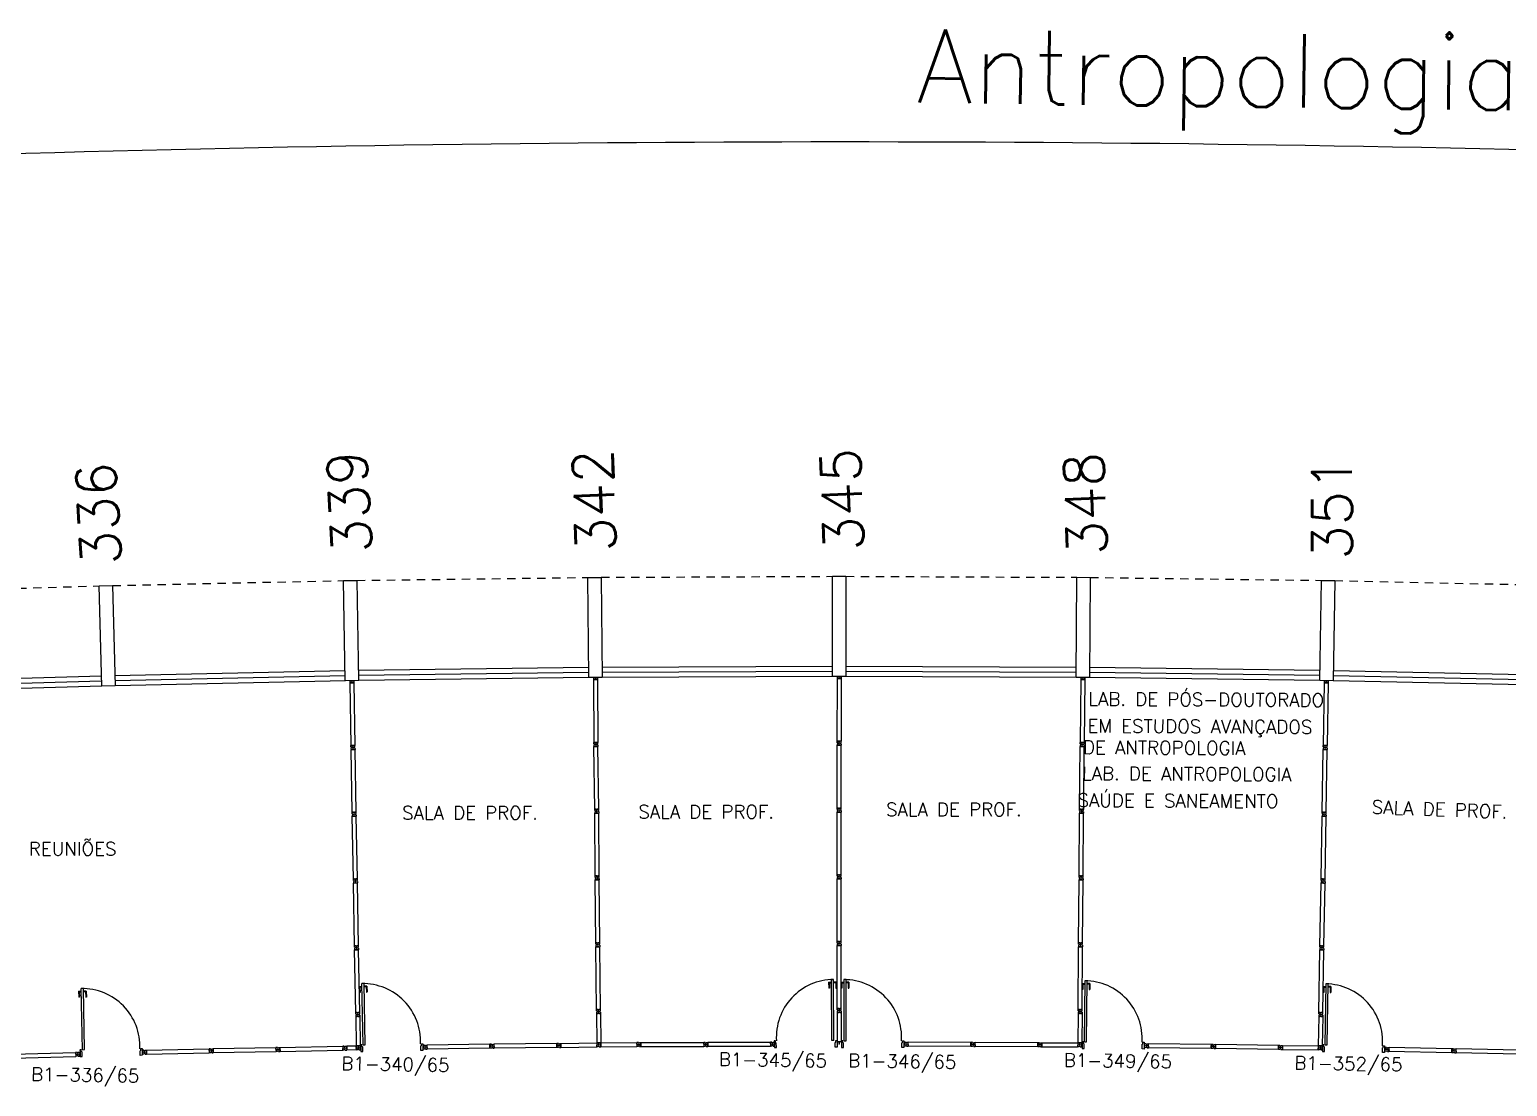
# Model space of a CAD drawing. Header units: millimetres. Extents: x 2757 to 3055, y 1102 to 1216.
# Drawn here: x 2898.93 to 2921.06, y 1199.21 to 1215.04 of the extents above; entities that cross this region are included whole.
import ezdxf

# ---------------------------------------------------------------- set-up
doc = ezdxf.new("R2010")
doc.units = ezdxf.units.MM
doc.linetypes.add('HIDDEN2', pattern=[0.1875, 0.125, -0.0625])
for name, color, linetype in [('DIV', 2, 'Continuous'), ('ESQ', 1, 'Continuous'), ('ESTR', 3, 'Continuous'), ('NOPILAR1', 2, 'Continuous'), ('PROJ', 1, 'HIDDEN2'), ('TEXTO', 2, 'Continuous'), ('TEXTO-ENDEREÇO', 2, 'Continuous'), ('USO1', 2, 'Continuous')]:
    doc.layers.add(name, color=color, linetype=linetype)
doc.styles.add('1', font='romans.shx')
doc.styles.add('NOPILAR', font='simplex.shx', dxfattribs={"height": 0.6})
doc.styles.add('UNB-100', font='simplex.shx', dxfattribs={"height": 0.2})
doc.styles.add('UNB-100-1', font='simplex.shx', dxfattribs={"height": 0.2})
doc.dimstyles.new('1-600', dxfattribs={"dimtxt": 1.1, "dimasz": 2.5, "dimexe": 2, "dimexo": 4, "dimgap": 0.2, "dimtad": 1, "dimdec": 0, "dimzin": 4, "dimdsep": 46, "dimlunit": 6, "dimtxsty": '1', "dimblk1": 'NONE', "dimblk2": 'NONE', "dimsah": 1, "dimcen": 0, "dimclrd": 2, "dimclre": 2, "dimclrt": 2, "dimadec": 0, "dimazin": 0, "dimtfac": 1, "dimtdec": 0, "dimtmove": 2, "dimatfit": 3, "dimldrblk": 'NONE', "dimfxl": 1, "dimtolj": 1, "dimtzin": 0, "dimarcsym": 0})

# ---------------------------------------------------------------- blocks, each defined once
blk = doc.blocks.new('DIVINI-SLC')
for p, q in [((-0.005, 0), (0.005, 0)), ((-0.005, 0), (0.005, 0)), ((0.008, 0.02), (0, 0.02)), ((0, 0.001), (0, 0.02)), ((0, -0.005), (0, 0.005)), ((0, -0.005), (0, 0.005)), ((0, -0.02), (0, 0.001)), ((0.008, 0.03), (0.03, 0.03)), ((0.008, 0.03), (0.008, 0.02)), ((0.02, 0.006), (0.03, 0.006)), ((0.02, 0.006), (0.02, -0.006)), ((0.02, -0.006), (0.02, 0.006)), ((0.02, 0.006), (0.03, 0.006)), ((0.02, -0.004), (0.02, 0.004)), ((0.023, 0.006), (0.027, 0.006)), ((0.03, -0.03), (0.03, 0.03)), ((0.03, 0.03), (0.03, -0.03)), ((0.03, 0.03), (0.97, 0.03)), ((0.03, 0.009), (0.03, 0.027)), ((0.03, 0.009), (0.03, 0.027)), ((0.03, -0.005), (0.03, 0.005)), ((0.03, 0.005), (0.03, -0.005)), ((0.97, 0.03), (0.97, -0.03)), ((0.98, 0.006), (0.97, 0.006)), ((0.97, 0.005), (0.97, -0.005)), ((0.98, -0.006), (0.98, 0.006)), ((0.995, 0), (1.005, 0)), ((1.005, 0), (0.995, 0)), ((1, -0.005), (1, 0.005)), ((0, -0.02), (0.008, -0.02)), ((0.008, -0.03), (0.008, -0.02)), ((0.008, -0.03), (0.03, -0.03)), ((0.02, -0.006), (0.03, -0.006)), ((0.02, -0.006), (0.03, -0.006)), ((0.023, -0.006), (0.027, -0.006)), ((0.03, -0.009), (0.03, -0.027)), ((0.03, -0.009), (0.03, -0.027)), ((0.03, -0.03), (0.03, -0.009)), ((0.03, -0.03), (0.97, -0.03)), ((0.98, -0.006), (0.97, -0.006))]:
    blk.add_line(p, q)
blk = doc.blocks.new('DIVMT-SLC')
for p, q in [((-0.03, 0.03), (-0.03, 0.006)), ((-0.008, 0.03), (-0.03, 0.03)), ((-0.0185, 0.006), (-0.03, 0.006)), ((-0.0185, -0.006), (-0.0185, 0.006)), ((-0.008, 0.03), (-0.008, 0.02)), ((-0.008, 0.02), (0.008, 0.02)), ((-0.0051, 0), (0.0051, 0)), ((0.0051, 0), (-0.0051, 0)), ((-0.0051, 0), (0.0051, 0)), ((0, -0.0051), (0, 0.0051)), ((0, 0.0051), (0, -0.0051)), ((0.008, 0.03), (0.008, 0.02)), ((0.008, 0.03), (0.03, 0.03)), ((0.0205, 0.006), (0.03, 0.006)), ((0.0205, -0.006), (0.0205, 0.006)), ((0.0205, 0.006), (0.0205, -0.006)), ((0.0205, 0.006), (0.03, 0.006)), ((0.97, 0.03), (0.03, 0.03)), ((0.03, 0.006), (0.03, 0.03)), ((0.03, -0.03), (0.03, 0.03)), ((0.03, -0.005), (0.03, 0.005)), ((0.97, -0.03), (0.97, 0.03)), ((0.97, 0.03), (0.97, 0.009)), ((0.97, 0.009), (0.97, 0.027)), ((0.9795, 0.006), (0.97, 0.006)), ((0.97, -0.005), (0.97, 0.005)), ((0.9795, 0.006), (0.9795, -0.006)), ((1.0051, 0), (0.9949, 0)), ((1, 0.0051), (1, -0.0051)), ((-0.0185, -0.006), (-0.03, -0.006)), ((-0.03, -0.03), (-0.03, -0.006)), ((-0.008, -0.03), (-0.03, -0.03)), ((-0.008, -0.03), (-0.008, -0.02)), ((-0.008, -0.02), (0.008, -0.02)), ((0.008, -0.03), (0.008, -0.02)), ((0.008, -0.03), (0.03, -0.03)), ((0.0205, -0.006), (0.03, -0.006)), ((0.0205, -0.006), (0.03, -0.006)), ((0.03, -0.006), (0.03, -0.03)), ((0.97, -0.03), (0.03, -0.03)), ((0.9795, -0.006), (0.97, -0.006)), ((0.97, -0.009), (0.97, -0.027))]:
    blk.add_line(p, q)
blk = doc.blocks.new('MDIVMT-SLC')
for p, q in [((-0.03, 0.03), (-0.03, 0.006)), ((-0.008, 0.03), (-0.03, 0.03)), ((-0.0185, 0.006), (-0.03, 0.006)), ((-0.0185, -0.006), (-0.0185, 0.006)), ((-0.008, 0.03), (-0.008, 0.02)), ((-0.008, 0.02), (0.008, 0.02)), ((-0.0051, 0), (0.0051, 0)), ((-0.0051, 0), (0.0051, 0)), ((0, -0.0051), (0, 0.0051)), ((0, -0.0051), (0, 0.0051)), ((0.008, 0.03), (0.008, 0.02)), ((0.008, 0.03), (0.03, 0.03)), ((0.0205, 0.006), (0.03, 0.006)), ((0.0205, -0.006), (0.0205, 0.006)), ((0.0205, 0.006), (0.03, 0.006)), ((0.0205, -0.006), (0.0205, 0.006)), ((0.03, 0.03), (0.03, -0.03)), ((0.03, 0.03), (0.47, 0.03)), ((0.03, 0.006), (0.03, 0.03)), ((0.03, 0.009), (0.03, 0.027)), ((0.03, 0.005), (0.03, -0.005)), ((0.47, 0.03), (0.47, -0.03)), ((0.4795, 0.006), (0.47, 0.006)), ((0.47, 0.005), (0.47, -0.005)), ((0.4795, -0.006), (0.4795, 0.006)), ((0.4949, 0), (0.5051, 0)), ((0.5051, 0), (0.4949, 0)), ((0.5, -0.0051), (0.5, 0.0051)), ((-0.0185, -0.006), (-0.03, -0.006)), ((-0.03, -0.03), (-0.03, -0.006)), ((-0.008, -0.03), (-0.03, -0.03)), ((-0.008, -0.03), (-0.008, -0.02)), ((-0.008, -0.02), (0.008, -0.02)), ((0.008, -0.03), (0.008, -0.02)), ((0.008, -0.03), (0.03, -0.03)), ((0.0205, -0.006), (0.03, -0.006)), ((0.0205, -0.006), (0.03, -0.006)), ((0.03, -0.006), (0.03, -0.03)), ((0.03, -0.03), (0.03, -0.009)), ((0.03, -0.009), (0.03, -0.027)), ((0.03, -0.03), (0.47, -0.03)), ((0.4795, -0.006), (0.47, -0.006))]:
    blk.add_line(p, q)
blk = doc.blocks.new('PILAR-SLC')
blk.add_lwpolyline([(0.2, 0), (0.2, -1.5), (0, -1.5), (0, 0)], close=True)
blk = doc.blocks.new('PDV2D-SLC')
at = {"layer": 'DIV'}
for p, q in [((0.03, 0.05), (0.06, 0.05)), ((0.03, 0.035), (0.03, 0.05)), ((0.03, -0.035), (0.03, 0.035)), ((0.06, 0.05), (0.06, -0.02)), ((0.941, 0.05), (0.941, -0.02)), ((0.971, 0.05), (0.941, 0.05)), ((0.971, 0.035), (0.971, 0.05)), ((0.971, -0.035), (0.971, 0.035)), ((0.03, -0.05), (0.03, -0.035)), ((0.05, -0.05), (0.03, -0.05)), ((0.05, -0.02), (0.06, -0.02)), ((0.05, -0.02), (0.05, -0.05)), ((0.079, -0.05), (0.109, -0.05)), ((0.079, -0.05), (0.079, -0.965)), ((0.109, -0.05), (0.109, -0.965)), ((0.951, -0.02), (0.941, -0.02)), ((0.951, -0.02), (0.951, -0.05)), ((0.951, -0.05), (0.971, -0.05)), ((0.971, -0.05), (0.971, -0.035)), ((0.109, -0.965), (0.079, -0.965))]:
    blk.add_line(p, q, dxfattribs=at)
at = {"layer": 'DIV', "color": 1}
for p, q in [((0.036, -0.925), (0.036, -0.835)), ((0.046, -0.835), (0.036, -0.835)), ((0.046, -0.915), (0.046, -0.835)), ((0.141, -0.915), (0.141, -0.835)), ((0.141, -0.835), (0.151, -0.835)), ((0.151, -0.925), (0.151, -0.835)), ((0.036, -0.925), (0.076, -0.925)), ((0.046, -0.915), (0.076, -0.915)), ((0.141, -0.915), (0.111, -0.915)), ((0.151, -0.925), (0.111, -0.925))]:
    blk.add_line(p, q, dxfattribs=at)
blk.add_arc((0.076, -0.1), 0.865, 270, 3.3214, dxfattribs=at)
blk = doc.blocks.new('PDV2E-SLC')
at = {"layer": 'DIV', "color": 1}
for p, q in [((0.023, 0.925), (0.063, 0.925)), ((0.023, 0.925), (0.023, 0.835)), ((0.033, 0.915), (0.063, 0.915)), ((0.033, 0.915), (0.033, 0.835)), ((0.138, 0.925), (0.097, 0.925)), ((0.128, 0.915), (0.097, 0.915)), ((0.128, 0.915), (0.128, 0.835)), ((0.138, 0.925), (0.138, 0.835)), ((0.033, 0.835), (0.023, 0.835)), ((0.128, 0.835), (0.137, 0.835))]:
    blk.add_line(p, q, dxfattribs=at)
at = {"layer": 'DIV'}
for p, q in [((0.065, 0.05), (0.065, 0.965)), ((0.095, 0.965), (0.065, 0.965)), ((0.095, 0.05), (0.095, 0.965)), ((0.049, 0.05), (0.029, 0.05)), ((0.029, 0.05), (0.029, 0.035)), ((0.029, 0.035), (0.029, -0.035)), ((0.049, 0.02), (0.049, 0.05)), ((0.049, 0.02), (0.059, 0.02)), ((0.059, -0.05), (0.059, 0.02)), ((0.065, 0.05), (0.095, 0.05)), ((0.928, -0.05), (0.928, 0.02)), ((0.938, 0.02), (0.928, 0.02)), ((0.938, 0.05), (0.958, 0.05)), ((0.938, 0.02), (0.938, 0.05)), ((0.958, 0.05), (0.958, 0.035)), ((0.958, 0.035), (0.958, -0.035)), ((0.029, -0.035), (0.029, -0.05)), ((0.029, -0.05), (0.059, -0.05)), ((0.958, -0.05), (0.928, -0.05)), ((0.958, -0.035), (0.958, -0.05))]:
    blk.add_line(p, q, dxfattribs=at)
at = {"layer": 'DIV', "color": 1}
blk.add_arc((0.062, 0.1), 0.865, 356.6786, 90, dxfattribs=at)
blk = doc.blocks.new('MTT-SLC')
for p, q in [((-0.008, 0.03), (-0.03, 0.03)), ((-0.03, 0.03), (-0.03, 0.006)), ((-0.0185, 0.006), (-0.03, 0.006)), ((-0.0185, -0.006), (-0.0185, 0.006)), ((-0.008, 0.03), (-0.008, 0.02)), ((-0.008, 0.02), (0.008, 0.02)), ((-0.0051, 0), (0.0051, 0)), ((0, -0.0051), (0, 0.0051)), ((0.008, 0.03), (0.03, 0.03)), ((0.008, 0.03), (0.008, 0.02)), ((0.0205, -0.006), (0.0205, 0.006)), ((0.0205, 0.006), (0.03, 0.006)), ((0.03, 0.006), (0.03, 0.03)), ((-0.03, -0.03), (-0.03, -0.006)), ((-0.0185, -0.006), (-0.03, -0.006)), ((-0.008, -0.03), (-0.03, -0.03)), ((-0.008, -0.02), (0.008, -0.02)), ((-0.008, -0.03), (-0.008, -0.02)), ((0.008, -0.03), (0.008, -0.02)), ((0.008, -0.03), (0.03, -0.03)), ((0.0205, -0.006), (0.03, -0.006)), ((0.03, -0.006), (0.03, -0.03))]:
    blk.add_line(p, q)
blk = doc.blocks.new('DIV-SLC')
for p, q in [((-0.0051, 0), (0.0051, 0)), ((0, -0.0051), (0, 0.0051)), ((0.0205, 0.006), (0.03, 0.006)), ((0.0205, -0.006), (0.0205, 0.006)), ((0.03, 0.03), (0.97, 0.03)), ((0.03, 0.03), (0.03, -0.03)), ((0.03, 0.009), (0.03, 0.027)), ((0.03, 0.005), (0.03, -0.005)), ((0.97, 0.03), (0.97, -0.03)), ((0.9795, 0.006), (0.97, 0.006)), ((0.97, 0.005), (0.97, -0.005)), ((0.9795, -0.006), (0.9795, 0.006)), ((1.0051, 0), (0.9949, 0)), ((0.9949, 0), (1.0051, 0)), ((1, -0.0051), (1, 0.0051)), ((0.0205, -0.006), (0.03, -0.006)), ((0.03, -0.03), (0.03, -0.009)), ((0.03, -0.009), (0.03, -0.027)), ((0.03, -0.03), (0.97, -0.03)), ((0.9795, -0.006), (0.97, -0.006))]:
    blk.add_line(p, q)
blk = doc.blocks.new('*D107')
at = {"layer": 'DEFPOINTS', "color": 0, "transparency": 16777216}
for p in [(2926.016, 1213.104), (2889.197, 1206.297), (2944.069, 1205.583), (2889.274, 1204.799), (2943.954, 1204.088)]:
    blk.add_point(p, dxfattribs=at)
at = {"layer": 'USO1', "color": 2, "lineweight": -2, "transparency": 16777216}
for p, q in [((2888.993, 1210.292), (2888.763, 1214.785)), ((2944.375, 1209.571), (2944.721, 1214.07))]:
    blk.add_line(p, q, dxfattribs=at)
blk.add_arc((2911.153, 776.851), 436.506, 85.60976, 92.92683, dxfattribs=at)
at = {"layer": 'USO1', "color": 2, "transparency": 16777216, "insert": (2916.74, 1214.255), "char_height": 1.1, "attachment_point": 5, "rotation": 359.2683, "style": '1'}
blk.add_mtext('\\A1;Antropologia', dxfattribs=at)
blk = doc.blocks.new('_NONE')
at = {"color": 0, "linetype": 'ByBlock'}
blk.add_circle((0, 0), 0.25, dxfattribs=at)

msp = doc.modelspace()

# ---------------------------------------------------------------- linework, layer by layer
at = {"layer": 'DIV'}
for p, q in [((2900.642, 1199.757), (2900.62, 1199.756)), ((2900.62, 1199.756), (2900.62, 1199.732)), ((2900.642, 1199.757), (2900.642, 1199.747)), ((2900.642, 1199.747), (2900.658, 1199.747)), ((2900.658, 1199.757), (2900.68, 1199.758)), ((2900.658, 1199.757), (2900.658, 1199.747)), ((2900.68, 1199.734), (2900.68, 1199.758)), ((2900.68, 1199.758), (2900.681, 1199.698)), ((2903.641, 1199.818), (2903.619, 1199.818)), ((2903.619, 1199.818), (2903.62, 1199.794)), ((2903.631, 1199.794), (2903.62, 1199.794)), ((2903.631, 1199.782), (2903.62, 1199.782)), ((2903.62, 1199.758), (2903.62, 1199.782)), ((2903.642, 1199.758), (2903.62, 1199.758)), ((2903.631, 1199.794), (2903.631, 1199.782)), ((2903.641, 1199.818), (2903.641, 1199.808)), ((2903.641, 1199.808), (2903.657, 1199.809)), ((2903.642, 1199.768), (2903.658, 1199.769)), ((2903.642, 1199.758), (2903.642, 1199.768)), ((2903.645, 1199.788), (2903.655, 1199.789)), ((2903.655, 1199.789), (2903.645, 1199.788)), ((2903.645, 1199.788), (2903.655, 1199.789)), ((2903.65, 1199.793), (2903.65, 1199.783)), ((2903.65, 1199.783), (2903.65, 1199.793)), ((2903.657, 1199.819), (2903.657, 1199.809)), ((2903.657, 1199.819), (2903.679, 1199.819)), ((2903.658, 1199.759), (2903.658, 1199.769)), ((2903.658, 1199.759), (2903.68, 1199.759)), ((2903.67, 1199.795), (2903.67, 1199.783)), ((2903.67, 1199.795), (2903.68, 1199.795)), ((2903.67, 1199.783), (2903.67, 1199.795)), ((2903.67, 1199.795), (2903.68, 1199.795)), ((2903.67, 1199.783), (2903.68, 1199.783)), ((2903.67, 1199.783), (2903.68, 1199.783)), ((2903.822, 1199.82), (2903.679, 1199.819)), ((2903.68, 1199.795), (2903.679, 1199.819)), ((2903.679, 1199.819), (2903.68, 1199.759)), ((2903.68, 1199.794), (2903.68, 1199.784)), ((2903.68, 1199.783), (2903.68, 1199.759)), ((2903.824, 1199.761), (2903.68, 1199.759)), ((2903.822, 1199.82), (2903.824, 1199.761)), ((2903.823, 1199.8), (2903.822, 1199.817)), ((2903.832, 1199.797), (2903.823, 1199.797)), ((2903.823, 1199.796), (2903.823, 1199.786)), ((2903.833, 1199.785), (2903.823, 1199.785)), ((2903.823, 1199.782), (2903.824, 1199.764)), ((2903.824, 1199.761), (2903.823, 1199.782)), ((2903.833, 1199.785), (2903.832, 1199.797)), ((2903.858, 1199.791), (2903.848, 1199.791)), ((2903.853, 1199.786), (2903.853, 1199.796)), ((2906.85, 1199.86), (2906.828, 1199.859)), ((2906.828, 1199.859), (2906.828, 1199.835)), ((2906.84, 1199.835), (2906.828, 1199.835)), ((2906.84, 1199.823), (2906.828, 1199.823)), ((2906.828, 1199.799), (2906.828, 1199.823)), ((2906.85, 1199.8), (2906.828, 1199.799)), ((2906.84, 1199.823), (2906.84, 1199.835)), ((2906.85, 1199.86), (2906.85, 1199.85)), ((2906.85, 1199.85), (2906.866, 1199.85)), ((2906.85, 1199.8), (2906.85, 1199.81)), ((2906.85, 1199.81), (2906.866, 1199.81)), ((2906.853, 1199.83), (2906.863, 1199.83)), ((2906.853, 1199.83), (2906.863, 1199.83)), ((2906.858, 1199.825), (2906.858, 1199.835)), ((2906.858, 1199.825), (2906.858, 1199.835)), ((2906.866, 1199.86), (2906.866, 1199.85)), ((2906.866, 1199.86), (2906.888, 1199.86)), ((2906.866, 1199.8), (2906.866, 1199.81)), ((2906.866, 1199.8), (2906.888, 1199.8)), ((2906.879, 1199.836), (2906.888, 1199.836)), ((2906.879, 1199.824), (2906.879, 1199.836)), ((2906.879, 1199.836), (2906.888, 1199.836)), ((2906.879, 1199.824), (2906.879, 1199.836)), ((2906.879, 1199.824), (2906.888, 1199.824)), ((2906.879, 1199.824), (2906.888, 1199.824)), ((2906.888, 1199.86), (2907.423, 1199.867)), ((2906.888, 1199.86), (2906.888, 1199.8)), ((2906.888, 1199.836), (2906.888, 1199.86)), ((2906.888, 1199.839), (2906.888, 1199.857)), ((2906.888, 1199.835), (2906.888, 1199.825)), ((2906.888, 1199.824), (2906.888, 1199.8)), ((2906.888, 1199.8), (2906.888, 1199.821)), ((2906.888, 1199.821), (2906.888, 1199.803)), ((2906.888, 1199.8), (2907.423, 1199.807)), ((2907.423, 1199.867), (2907.423, 1199.807)), ((2907.433, 1199.843), (2907.423, 1199.843)), ((2907.423, 1199.842), (2907.423, 1199.832)), ((2907.433, 1199.831), (2907.423, 1199.831)), ((2907.433, 1199.831), (2907.433, 1199.843)), ((2907.448, 1199.837), (2907.458, 1199.837)), ((2907.458, 1199.837), (2907.448, 1199.837)), ((2907.448, 1199.837), (2907.458, 1199.837)), ((2907.448, 1199.837), (2907.458, 1199.837)), ((2907.453, 1199.832), (2907.453, 1199.842)), ((2907.453, 1199.832), (2907.453, 1199.842)), ((2907.453, 1199.832), (2907.453, 1199.842)), ((2907.474, 1199.843), (2907.483, 1199.843)), ((2907.474, 1199.831), (2907.474, 1199.843)), ((2907.474, 1199.831), (2907.474, 1199.843)), ((2907.474, 1199.843), (2907.483, 1199.843)), ((2907.474, 1199.831), (2907.483, 1199.831)), ((2907.474, 1199.831), (2907.483, 1199.831)), ((2907.483, 1199.867), (2908.025, 1199.871)), ((2907.483, 1199.867), (2907.483, 1199.807)), ((2907.483, 1199.867), (2907.483, 1199.807)), ((2907.483, 1199.846), (2907.483, 1199.864)), ((2907.483, 1199.846), (2907.483, 1199.864)), ((2907.483, 1199.842), (2907.483, 1199.832)), ((2907.483, 1199.842), (2907.483, 1199.832)), ((2907.483, 1199.807), (2907.483, 1199.828)), ((2907.483, 1199.828), (2907.483, 1199.81)), ((2907.483, 1199.828), (2907.483, 1199.81)), ((2907.483, 1199.807), (2907.483, 1199.828)), ((2907.483, 1199.807), (2908.025, 1199.811)), ((2908.025, 1199.871), (2908.025, 1199.811)), ((2908.047, 1199.871), (2908.025, 1199.871)), ((2908.025, 1199.847), (2908.025, 1199.871)), ((2908.034, 1199.847), (2908.025, 1199.847)), ((2908.034, 1199.847), (2908.025, 1199.847)), ((2908.025, 1199.846), (2908.025, 1199.836)), ((2908.034, 1199.835), (2908.025, 1199.835)), ((2908.034, 1199.835), (2908.025, 1199.835)), ((2908.025, 1199.835), (2908.025, 1199.811)), ((2908.047, 1199.811), (2908.025, 1199.811)), ((2908.034, 1199.835), (2908.034, 1199.847)), ((2908.034, 1199.847), (2908.034, 1199.835)), ((2908.047, 1199.871), (2908.047, 1199.861)), ((2908.063, 1199.861), (2908.047, 1199.861)), ((2908.063, 1199.821), (2908.047, 1199.821)), ((2908.047, 1199.811), (2908.047, 1199.821)), ((2908.06, 1199.841), (2908.049, 1199.841)), ((2908.049, 1199.841), (2908.06, 1199.841)), ((2908.06, 1199.841), (2908.049, 1199.841)), ((2908.055, 1199.836), (2908.055, 1199.847)), ((2908.055, 1199.847), (2908.055, 1199.836)), ((2908.063, 1199.871), (2908.085, 1199.871)), ((2908.063, 1199.871), (2908.063, 1199.861)), ((2908.063, 1199.811), (2908.063, 1199.821)), ((2908.063, 1199.811), (2908.085, 1199.811)), ((2908.073, 1199.847), (2908.073, 1199.835)), ((2908.073, 1199.847), (2908.085, 1199.847)), ((2908.073, 1199.835), (2908.085, 1199.835)), ((2908.085, 1199.871), (2908.085, 1199.847)), ((2908.085, 1199.811), (2908.085, 1199.835)), ((2914.03, 1199.81), (2914.031, 1199.834)), ((2914.052, 1199.81), (2914.03, 1199.81)), ((2914.053, 1199.87), (2914.031, 1199.87)), ((2914.031, 1199.87), (2914.031, 1199.846)), ((2914.042, 1199.846), (2914.031, 1199.846)), ((2914.042, 1199.834), (2914.031, 1199.834)), ((2914.042, 1199.834), (2914.042, 1199.846)), ((2914.052, 1199.82), (2914.068, 1199.82)), ((2914.052, 1199.81), (2914.052, 1199.82)), ((2914.053, 1199.87), (2914.053, 1199.86)), ((2914.053, 1199.86), (2914.069, 1199.86)), ((2914.055, 1199.84), (2914.066, 1199.84)), ((2914.055, 1199.84), (2914.066, 1199.84)), ((2914.061, 1199.835), (2914.061, 1199.845)), ((2914.061, 1199.835), (2914.061, 1199.845)), ((2914.068, 1199.81), (2914.068, 1199.82)), ((2914.068, 1199.81), (2914.09, 1199.81)), ((2914.069, 1199.87), (2914.091, 1199.87)), ((2914.069, 1199.87), (2914.069, 1199.86)), ((2914.081, 1199.834), (2914.081, 1199.846)), ((2914.081, 1199.846), (2914.091, 1199.846)), ((2914.081, 1199.834), (2914.081, 1199.846)), ((2914.081, 1199.846), (2914.091, 1199.846)), ((2914.081, 1199.834), (2914.091, 1199.834)), ((2914.081, 1199.834), (2914.091, 1199.834)), ((2914.091, 1199.87), (2914.09, 1199.81)), ((2914.091, 1199.834), (2914.09, 1199.81)), ((2914.09, 1199.831), (2914.09, 1199.813)), ((2914.09, 1199.81), (2914.09, 1199.831)), ((2914.09, 1199.81), (2914.625, 1199.807)), ((2914.091, 1199.846), (2914.091, 1199.87)), ((2914.091, 1199.87), (2914.626, 1199.867)), ((2914.091, 1199.849), (2914.091, 1199.867)), ((2914.091, 1199.845), (2914.091, 1199.835)), ((2914.626, 1199.867), (2914.625, 1199.807)), ((2914.635, 1199.843), (2914.626, 1199.843)), ((2914.626, 1199.842), (2914.626, 1199.832)), ((2914.635, 1199.831), (2914.626, 1199.831)), ((2914.635, 1199.831), (2914.635, 1199.843)), ((2914.651, 1199.837), (2914.661, 1199.837)), ((2914.651, 1199.837), (2914.661, 1199.837)), ((2914.661, 1199.837), (2914.651, 1199.837)), ((2914.651, 1199.837), (2914.661, 1199.837)), ((2914.656, 1199.832), (2914.656, 1199.842)), ((2914.656, 1199.832), (2914.656, 1199.842)), ((2914.656, 1199.832), (2914.656, 1199.842)), ((2914.676, 1199.843), (2914.686, 1199.843)), ((2914.676, 1199.831), (2914.676, 1199.843)), ((2914.676, 1199.831), (2914.676, 1199.843)), ((2914.676, 1199.843), (2914.686, 1199.843)), ((2914.676, 1199.831), (2914.686, 1199.831)), ((2914.676, 1199.831), (2914.686, 1199.831)), ((2914.686, 1199.867), (2914.685, 1199.807)), ((2914.686, 1199.867), (2914.685, 1199.807)), ((2914.685, 1199.807), (2914.686, 1199.828)), ((2914.686, 1199.828), (2914.685, 1199.81)), ((2914.686, 1199.828), (2914.685, 1199.81)), ((2914.685, 1199.807), (2914.686, 1199.828)), ((2914.686, 1199.846), (2914.686, 1199.864)), ((2914.686, 1199.846), (2914.686, 1199.864)), ((2914.686, 1199.842), (2914.686, 1199.832)), ((2914.686, 1199.842), (2914.686, 1199.832)), ((2917.631, 1199.769), (2917.632, 1199.793)), ((2917.653, 1199.769), (2917.631, 1199.769)), ((2917.632, 1199.829), (2917.632, 1199.805)), ((2917.654, 1199.829), (2917.632, 1199.829)), ((2917.643, 1199.805), (2917.632, 1199.805)), ((2917.643, 1199.793), (2917.632, 1199.793)), ((2917.643, 1199.793), (2917.643, 1199.805)), ((2917.653, 1199.769), (2917.653, 1199.779)), ((2917.653, 1199.779), (2917.669, 1199.779)), ((2917.654, 1199.829), (2917.654, 1199.819)), ((2917.654, 1199.819), (2917.67, 1199.819)), ((2917.657, 1199.799), (2917.667, 1199.799)), ((2917.657, 1199.799), (2917.667, 1199.799)), ((2917.662, 1199.794), (2917.662, 1199.804)), ((2917.662, 1199.794), (2917.662, 1199.804)), ((2917.669, 1199.769), (2917.669, 1199.779)), ((2917.669, 1199.769), (2917.691, 1199.768)), ((2917.67, 1199.829), (2917.67, 1199.819)), ((2917.67, 1199.829), (2917.692, 1199.828)), ((2917.682, 1199.805), (2917.692, 1199.804)), ((2917.682, 1199.793), (2917.682, 1199.805)), ((2917.682, 1199.805), (2917.692, 1199.804)), ((2917.682, 1199.793), (2917.682, 1199.805)), ((2917.682, 1199.793), (2917.692, 1199.792)), ((2917.682, 1199.793), (2917.692, 1199.792)), ((2917.692, 1199.828), (2917.691, 1199.768)), ((2917.692, 1199.792), (2917.691, 1199.768)), ((2917.691, 1199.768), (2917.691, 1199.789)), ((2917.691, 1199.789), (2917.691, 1199.771)), ((2917.691, 1199.768), (2918.226, 1199.762)), ((2917.692, 1199.828), (2918.227, 1199.822)), ((2917.692, 1199.804), (2917.692, 1199.828)), ((2917.692, 1199.807), (2917.692, 1199.825)), ((2917.692, 1199.803), (2917.692, 1199.793)), ((2918.227, 1199.822), (2918.226, 1199.762)), ((2918.236, 1199.798), (2918.227, 1199.798)), ((2918.227, 1199.797), (2918.227, 1199.787)), ((2918.236, 1199.786), (2918.227, 1199.786)), ((2918.236, 1199.786), (2918.236, 1199.798)), ((2918.252, 1199.791), (2918.262, 1199.791)), ((2918.262, 1199.791), (2918.252, 1199.791)), ((2918.252, 1199.791), (2918.262, 1199.791)), ((2918.252, 1199.791), (2918.262, 1199.791)), ((2918.257, 1199.786), (2918.257, 1199.796)), ((2918.257, 1199.786), (2918.257, 1199.796)), ((2918.257, 1199.786), (2918.257, 1199.796)), ((2918.277, 1199.797), (2918.287, 1199.796)), ((2918.277, 1199.785), (2918.277, 1199.797)), ((2918.277, 1199.785), (2918.277, 1199.797)), ((2918.277, 1199.797), (2918.287, 1199.796)), ((2918.277, 1199.785), (2918.287, 1199.784)), ((2918.277, 1199.785), (2918.287, 1199.784)), ((2918.287, 1199.82), (2918.286, 1199.76)), ((2918.287, 1199.82), (2918.286, 1199.76)), ((2918.286, 1199.76), (2918.286, 1199.781)), ((2918.286, 1199.781), (2918.286, 1199.763)), ((2918.286, 1199.781), (2918.286, 1199.763)), ((2918.286, 1199.76), (2918.286, 1199.781)), ((2918.287, 1199.799), (2918.287, 1199.817)), ((2918.287, 1199.799), (2918.287, 1199.817)), ((2918.287, 1199.795), (2918.287, 1199.785)), ((2918.287, 1199.795), (2918.287, 1199.785)), ((2900.632, 1199.733), (2900.62, 1199.732)), ((2900.632, 1199.721), (2900.62, 1199.72)), ((2900.621, 1199.696), (2900.62, 1199.72)), ((2900.643, 1199.697), (2900.621, 1199.696)), ((2900.632, 1199.733), (2900.632, 1199.721)), ((2900.643, 1199.697), (2900.643, 1199.707)), ((2900.643, 1199.707), (2900.659, 1199.707)), ((2900.645, 1199.727), (2900.655, 1199.727)), ((2900.655, 1199.727), (2900.645, 1199.727)), ((2900.645, 1199.727), (2900.655, 1199.727)), ((2900.65, 1199.732), (2900.65, 1199.722)), ((2900.65, 1199.722), (2900.65, 1199.732)), ((2900.659, 1199.697), (2900.659, 1199.707)), ((2900.659, 1199.697), (2900.681, 1199.698)), ((2900.671, 1199.734), (2900.671, 1199.722)), ((2900.671, 1199.734), (2900.68, 1199.734)), ((2900.671, 1199.722), (2900.671, 1199.734)), ((2900.671, 1199.734), (2900.68, 1199.734)), ((2900.671, 1199.722), (2900.68, 1199.722)), ((2900.671, 1199.722), (2900.68, 1199.722)), ((2900.68, 1199.733), (2900.68, 1199.723)), ((2900.68, 1199.722), (2900.681, 1199.698))]:
    msp.add_line(p, q, dxfattribs=at)
at = {"layer": 'ESQ'}
for p, q in [((2910.954, 1205.503), (2907.506, 1205.488)), ((2914.603, 1205.488), (2911.155, 1205.503)), ((2900.007, 1205.36), (2896.56, 1205.258)), ((2900.009, 1205.285), (2896.563, 1205.183)), ((2903.656, 1205.439), (2900.208, 1205.365)), ((2903.657, 1205.364), (2900.21, 1205.29)), ((2903.659, 1205.289), (2900.211, 1205.215)), ((2907.305, 1205.486), (2903.857, 1205.442)), ((2907.306, 1205.411), (2903.858, 1205.367)), ((2907.307, 1205.336), (2903.859, 1205.292)), ((2910.954, 1205.428), (2907.506, 1205.413)), ((2910.955, 1205.353), (2907.506, 1205.338)), ((2914.603, 1205.413), (2911.155, 1205.428)), ((2914.603, 1205.338), (2911.155, 1205.353)), ((2918.251, 1205.292), (2914.803, 1205.336)), ((2918.251, 1205.367), (2914.804, 1205.411)), ((2918.252, 1205.442), (2914.805, 1205.486)), ((2921.898, 1205.215), (2918.45, 1205.289)), ((2921.899, 1205.29), (2918.452, 1205.364)), ((2921.901, 1205.365), (2918.454, 1205.439)), ((2900.011, 1205.21), (2896.565, 1205.108))]:
    msp.add_line(p, q, dxfattribs=at)
at = {"layer": 'PROJ'}
for p, q in [((2903.83, 1206.792), (2907.291, 1206.836)), ((2907.491, 1206.838), (2910.952, 1206.853)), ((2911.152, 1206.853), (2914.613, 1206.838)), ((2914.812, 1206.836), (2918.273, 1206.792)), ((2896.511, 1206.607), (2899.97, 1206.71)), ((2900.17, 1206.715), (2903.631, 1206.789)), ((2918.473, 1206.789), (2921.933, 1206.715))]:
    msp.add_line(p, q, dxfattribs=at)

# ---------------------------------------------------------------- block references
at = {"layer": 'DIV'}
for name, p, rotation in [('DIVINI-SLC', (2903.757, 1205.29), 270.8756482409322), ('DIVINI-SLC', (2907.405, 1205.337), 270.387843893106), ('DIVINI-SLC', (2911.053, 1205.353), 269.90003954528), ('DIVINI-SLC', (2914.702, 1205.337), 269.4122351974539), ('DIVINI-SLC', (2918.349, 1205.29), 268.9244308496278), ('DIVMT-SLC', (2903.773, 1204.291), 271.1270874396814), ('DIVMT-SLC', (2907.412, 1204.337), 270.6392830918552), ('DIVMT-SLC', (2911.052, 1204.353), 270.1514787440292), ('DIVMT-SLC', (2914.691, 1204.337), 269.6636743962031), ('DIVMT-SLC', (2918.331, 1204.291), 269.175870048377), ('DIVMT-SLC', (2903.792, 1203.291), 270.9981620408336), ('DIVMT-SLC', (2907.423, 1203.337), 270.5103576930074), ('DIVMT-SLC', (2911.054, 1203.353), 270.0225533451814), ('DIVMT-SLC', (2914.685, 1203.337), 269.5347489973553), ('DIVMT-SLC', (2918.316, 1203.291), 269.0469446495292), ('DIVMT-SLC', (2903.81, 1202.291), 271.0081526024674), ('DIVMT-SLC', (2907.432, 1202.337), 270.5203482546412), ('DIVMT-SLC', (2911.055, 1202.353), 270.0325439068152), ('DIVMT-SLC', (2914.677, 1202.337), 269.5447395589891), ('DIVMT-SLC', (2918.3, 1202.291), 269.056935211163), ('DIVMT-SLC', (2903.827, 1201.291), 271.0065137534243), ('DIVMT-SLC', (2907.441, 1201.337), 270.5187094055981), ('DIVMT-SLC', (2911.055, 1201.353), 270.0309050577721), ('DIVMT-SLC', (2914.669, 1201.337), 269.543100709946), ('DIVMT-SLC', (2918.283, 1201.291), 269.0552963621199), ('PDV2E-SLC', (2899.657, 1199.714), 0.9967536067734167), ('PDV2E-SLC', (2903.86, 1199.788), 0.9967536067734167), ('PDV2D-SLC', (2911.054, 1199.853), 180.400611747695), ('PDV2E-SLC', (2911.062, 1199.849), 0.02115360677342039), ('PDV2E-SLC', (2914.663, 1199.833), 359.5333536067733), ('PDV2E-SLC', (2918.264, 1199.787), 359.0455536067734), ('MDIVMT-SLC', (2903.845, 1200.291), 270.9195795686551), ('MDIVMT-SLC', (2907.45, 1200.337), 270.4317752208291), ('MDIVMT-SLC', (2911.056, 1200.353), 269.943970873003), ('MDIVMT-SLC', (2914.661, 1200.337), 269.4561665251769), ('MDIVMT-SLC', (2918.267, 1200.291), 268.9683621773509), ('DIVMT-SLC', (2901.65, 1199.747), 181.1286163252502), ('DIVMT-SLC', (2902.65, 1199.768), 181.0252695165031), ('DIV-SLC', (2902.65, 1199.768), 1.16174668523634), ('MTT-SLC', (2903.853, 1199.791), 181.4284712299871), ('DIVMT-SLC', (2904.853, 1199.804), 0.7414265560456511), ('DIVMT-SLC', (2905.858, 1199.817), 0.6521543928547325), ('MTT-SLC', (2907.453, 1199.837), 0.485851221047273), ('MTT-SLC', (2907.453, 1199.837), 0.4858512210472222), ('DIVMT-SLC', (2909.055, 1199.844), 180.1530163252502), ('DIVMT-SLC', (2910.055, 1199.848), 180.0496695165031), ('DIVMT-SLC', (2912.055, 1199.849), 359.7658265560457), ('DIVMT-SLC', (2913.061, 1199.845), 359.6765543928547), ('MTT-SLC', (2914.656, 1199.837), 359.5102512210472), ('MTT-SLC', (2914.656, 1199.837), 359.5102512210472), ('DIVMT-SLC', (2915.657, 1199.825), 359.2780265560456), ('DIVMT-SLC', (2916.662, 1199.812), 359.1887543928547), ('MTT-SLC', (2918.257, 1199.791), 359.0224512210473), ('MTT-SLC', (2918.257, 1199.791), 359.0224512210472), ('DIVMT-SLC', (2919.258, 1199.77), 358.7902265560456), ('DIVMT-SLC', (2920.262, 1199.749), 358.7009543928547), ('DIVMT-SLC', (2899.651, 1199.696), 181.5130695165031)]:
    msp.add_blockref(name, p, dxfattribs=dict(at, rotation=rotation))
at = {"layer": 'ESTR'}
for p, rotation in [((2907.292, 1206.836), 0.4878048780487805), ((2914.614, 1206.838), 359.5121951219512), ((2899.972, 1206.71), 1.463414634146342), ((2903.632, 1206.789), 0.975609756097561), ((2918.275, 1206.792), 359.0243902439025)]:
    msp.add_blockref('PILAR-SLC', p, dxfattribs=dict(at, rotation=rotation))
msp.add_blockref('PILAR-SLC', (2910.953, 1206.853), dxfattribs=at)
msp.add_blockref('PILAR-SLC', (2910.953, 1206.853), dxfattribs=at)

# ---------------------------------------------------------------- texts
at = {"layer": 'NOPILAR1', "style": 'NOPILAR'}
for s, rotation, p in [('339', 93.3978, (2904.064, 1207.214)), ('339', 93.3978, (2904.063, 1207.214)), ('342', 92.2535, (2907.716, 1207.229)), ('342', 92.2535, (2907.715, 1207.229)), ('345', 92.2535, (2911.428, 1207.244)), ('345', 92.2535, (2911.428, 1207.244)), ('348', 92.2535, (2915.072, 1207.179)), ('348', 92.2535, (2915.072, 1207.179)), ('336', 93.3978, (2900.307, 1207.037)), ('336', 93.3978, (2900.307, 1207.037)), ('351', 90.1525, (2918.737, 1207.104)), ('351', 90.1525, (2918.737, 1207.104))]:
    msp.add_text(s, height=0.6, rotation=rotation, dxfattribs=at).set_placement(p)
at = {"layer": 'TEXTO', "style": 'UNB-100'}
for s, rotation, p in [('LAB. DE PÓS-DOUTORADO', 359.6839, (2914.784, 1204.918)), ('EM ESTUDOS AVANÇADOS', 359.6839, (2914.771, 1204.515)), ('DE ANTROPOLOGIA', 359.6839, (2914.704, 1204.193)), ('LAB. DE ANTROPOLOGIA', 359.6839, (2914.69, 1203.803)), ('SAÚDE E SANEAMENTO', 359.6839, (2914.623, 1203.401)), ('SALA DE PROF.', 357.8552, (2919.026, 1203.301))]:
    msp.add_text(s, height=0.2, rotation=rotation, dxfattribs=at).set_placement(p)
for s, p in [('SALA DE PROF.', (2904.509, 1203.211)), ('SALA DE PROF.', (2908.047, 1203.228)), ('SALA DE PROF.', (2911.756, 1203.262)), ('REUNIÕES ', (2898.919, 1202.673))]:
    msp.add_text(s, height=0.2, dxfattribs=at).set_placement(p)
at = {"layer": 'TEXTO-ENDEREÇO', "style": 'UNB-100-1'}
for s, p in [('B1-340/65', (2903.597, 1199.46)), ('B1-345/65', (2909.25, 1199.523)), ('B1-346/65', (2911.187, 1199.504)), ('B1-349/65', (2914.417, 1199.511)), ('B1-352/65', (2917.868, 1199.468)), ('B1-336/65', (2898.952, 1199.299))]:
    msp.add_text(s, height=0.2, rotation=359.071, dxfattribs=at).set_placement(p)

# ---------------------------------------------------------------- dimensions: what is measured, and where the dimension line sits
at = {"layer": 'USO1'}
dim = msp.add_angular_dim_2l(base=(2926.016, 1213.104), line1=((2889.197, 1206.297), (2889.274, 1204.799)), line2=((2944.069, 1205.583), (2943.954, 1204.088)), text='Antropologia', dimstyle='1-600', override={"dimazin": 1}, dxfattribs=at)
dim.commit()
dim.dimension.update_dxf_attribs({"geometry": '*D107', "text_midpoint": (2916.74, 1214.255)})

doc.saveas('drawing.dxf')
